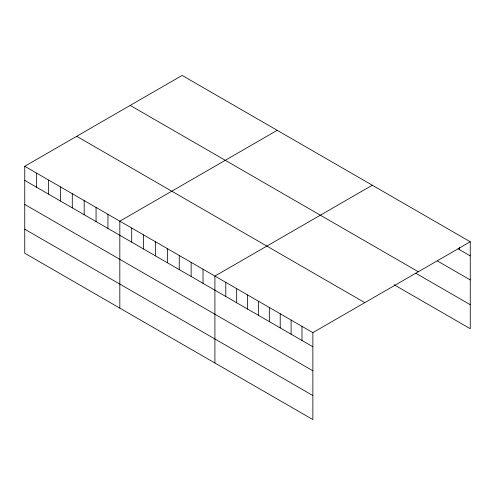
<?xml version="1.0" encoding="UTF-8"?>
<svg xmlns="http://www.w3.org/2000/svg" width="495" height="495" viewBox="0 0 495 495"><rect width="100%" height="100%" fill="white"/><g stroke="black" fill="none" stroke-linecap="round" stroke-linejoin="round"><path stroke-width="0.74" d="M24.75 166.283L312.871 332.628L312.871 419.574L24.75 253.23L24.75 166.283L182.129 75.426L470.25 241.77L470.25 328.717L394.057 284.724M277.206 130.315L119.827 221.178L119.827 308.125M372.289 185.21L214.91 276.074L214.91 363.021M312.871 332.628L470.25 241.77M458.085 248.867L470.25 255.89M437.599 261.069L470.25 279.923M130.191 105.41L418.312 271.755M415.825 273.265L470.25 304.685M76.688 136.298L364.809 302.643M24.75 180.409L312.871 346.754M24.75 204.441L312.871 370.786M24.75 229.197L312.871 395.548M459.366 247.376L459.366 249.61M301.987 326.347L301.987 340.467M291.103 320.061L291.103 334.187M280.219 313.781L280.219 327.9M269.336 307.494L269.336 321.62M258.446 301.208L258.446 315.334M247.562 294.927L247.562 309.047M236.678 288.641L236.678 302.767M225.794 282.354L225.794 296.48M203.024 269.212L203.024 283.338M191.138 262.35L191.138 276.476M179.258 255.488L179.258 269.614M167.372 248.626L167.372 262.752M155.486 241.764L155.486 255.89M143.6 234.902L143.6 249.028M131.713 228.04L131.713 242.166M107.947 214.316L107.947 228.442M96.061 207.454L96.061 221.581M84.175 200.593L84.175 214.719M72.289 193.731L72.289 207.857M60.402 186.869L60.402 200.995M48.522 180.007L48.522 194.133M36.636 173.145L36.636 187.271"/></g></svg>
